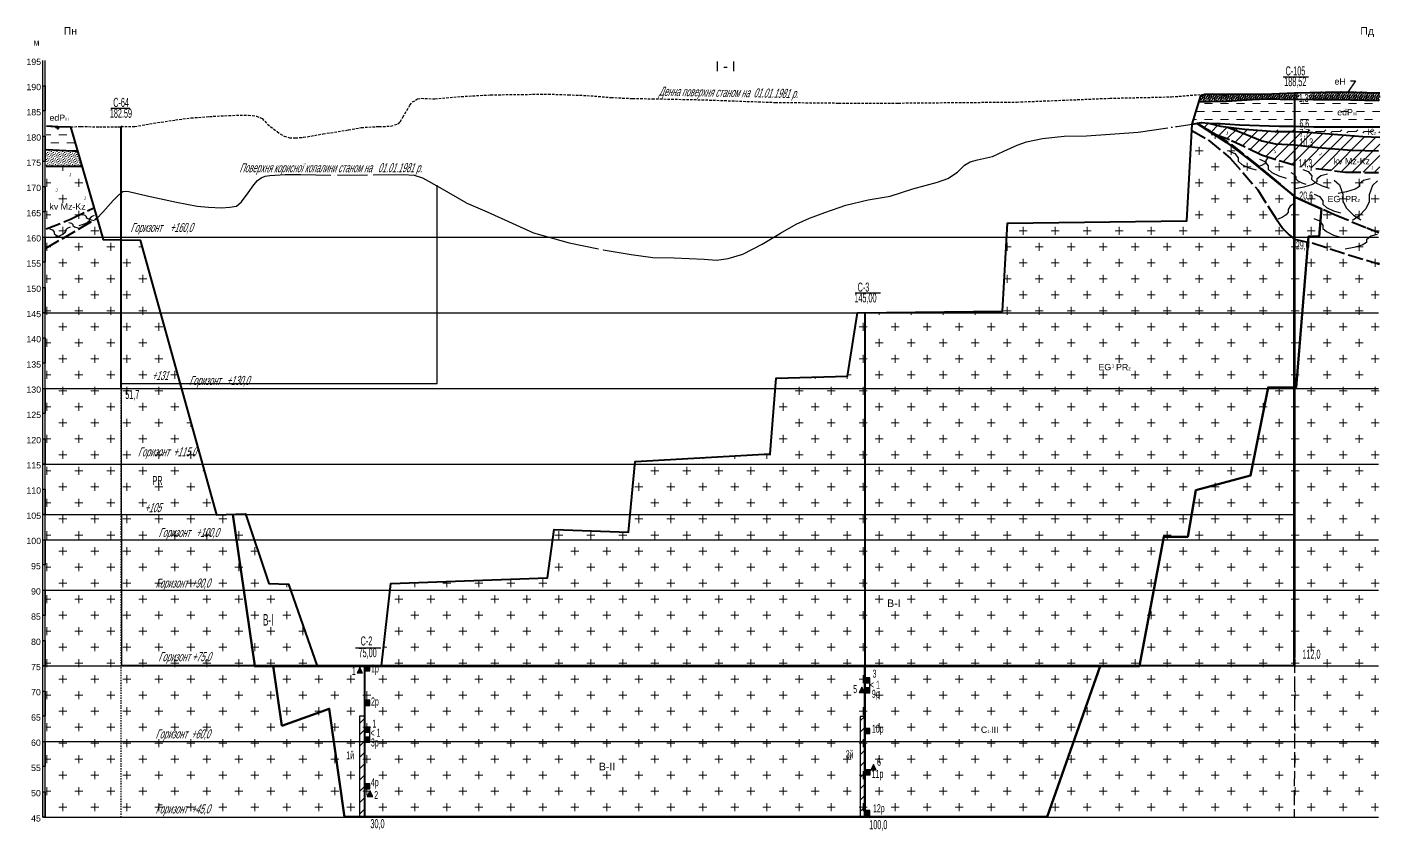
# Model space of a CAD drawing. Header units: millimetres. Extents: x 22962 to 25865, y 7703 to 10550.
# Drawn here: x 22962 to 24035, y 9913 to 10550 of the extents above; entities that cross this region are included whole.
import ezdxf

# ---------------------------------------------------------------- set-up
doc = ezdxf.new("R2010")
doc.units = ezdxf.units.MM
for name, pattern in [('ACAD_ISO02W100', [15, 12, -3]), ('ACAD_ISO04W100', [30, 24, -3, 0, -3]), ('JIS_02_1.0', [2, 1, -1]), ('JIS_02_2.0', [3, 2, -1])]:
    doc.linetypes.add(name, pattern=pattern)
doc.styles.get("Standard").update_dxf_attribs({"font": 'arial.ttf'})

msp = doc.modelspace()

# ---------------------------------------------------------------- hatches: boundary and pattern name
h = msp.add_hatch(color=256)
h.dxf.hatch_style = 1
h.paths.add_polyline_path([(22976.3, 10483.6), (22974.3, 10483.6), (22974.3, 10503.6), (22976.3, 10503.6)])
at = {"lineweight": 20}
h = msp.add_hatch(dxfattribs=at)
h.set_pattern_fill('DASH', color=256, scale=2)
h.set_pattern_definition([(0, (-786.362, -705.462), (6.35, 6.35), [6.35, -6.35])])
h.paths.add_polyline_path([(23886.3, 10473.2), (23893.8, 10474.4), (23899.1, 10473.9), (23908.6, 10473.6), (23924, 10472.5), (23955.5, 10471.5), (23967.6, 10471.6), (23983, 10471), (24035.3, 10471), (24035.3, 10491.8), (24001, 10492.6), (23982.2, 10492.6), (23967.6, 10492.8), (23965, 10492.9), (23959.6, 10492.8), (23952.4, 10493.1), (23945.4, 10493.1), (23933.9, 10492.6), (23925.6, 10492.2), (23913.9, 10491.4), (23901, 10491.2), (23891.8, 10491)])
at = {"lineweight": 40}
h = msp.add_hatch(dxfattribs=at)
h.set_pattern_fill('DOTS', angle=45)
h.paths.add_polyline_path([(23891.8, 10491), (23893.3, 10495.6), (23894.8, 10496.4), (23896.5, 10497), (23902.3, 10497.2), (23922.4, 10497), (23949.7, 10497.2), (23967.6, 10498.1), (24004.4, 10498.9), (24035.4, 10498.1), (24035.4, 10491.8), (24001.1, 10492.6), (23982.3, 10492.6), (23967.6, 10492.8), (23965.1, 10492.9), (23959.6, 10492.8), (23952.5, 10493.1), (23945.5, 10493.1), (23934, 10492.6), (23925.6, 10492.2), (23914, 10491.4), (23901, 10491.2)])
at = {"lineweight": 20}
h = msp.add_hatch(dxfattribs=at)
h.set_pattern_fill('CROSS', scale=2)
h.paths.add_polyline_path([(22976.9, 10439.9), (23005.3, 10439.9), (23022.1, 10381.6), (23051.7, 10381.1), (23112.2, 10163.4), (23135.2, 10164), (23153.6, 10108.8), (23169.2, 10108.2), (23192.1, 10043.4), (23243.1, 10043.6), (23250.4, 10108.9), (23374.7, 10113.3), (23380.1, 10151.7), (23439.1, 10149.6), (23444.5, 10205.6), (23551.4, 10211.8), (23556.3, 10271.6), (23612.9, 10273.2), (23620.9, 10323.4), (23735.8, 10324.8), (23739.9, 10394.7), (23882.2, 10396.4), (23886.4, 10473.2), (23890.2, 10473.8), (23904.7, 10465.3), (23917.7, 10460.3), (23941.4, 10448.8), (23955.5, 10444.3), (23967.6, 10440.8), (23984.5, 10437.9), (24008.1, 10435.2), (24035.4, 10434.7), (24034.3, 9923.6), (22977.1, 9923.6)])
h = msp.add_hatch(dxfattribs=at)
h.set_pattern_fill('DASH', color=256, scale=2)
h.paths.add_polyline_path([(22976.9, 10453), (22976.9, 10471.8), (22986.3, 10471.3), (22996.4, 10471), (23001.9, 10451.9), (22998, 10451.9)])
h = msp.add_hatch(dxfattribs=at)
h.set_pattern_fill('ANSI31', color=32, scale=2)
h.paths.add_polyline_path([(23927.9, 10469.1), (23914.4, 10470.8), (23908.9, 10471.5), (23899.1, 10473.9), (23893.9, 10474.4), (23890.2, 10473.8), (23904.7, 10465.3), (23917.7, 10460.3), (23941.4, 10448.8), (23955.5, 10444.3), (23967.6, 10440.8), (23984.5, 10437.9), (24008.1, 10435.2), (24035.4, 10434.7), (24035.3, 10462.7), (24021.8, 10463.3), (23982.2, 10466.4), (23967.6, 10467.2), (23952.3, 10467.2)])
h = msp.add_hatch(dxfattribs=at)
h.set_pattern_fill('FLEX', color=256)
h.set_pattern_definition([(0, (24010.285, 10467.44), (0, 6.35), [6.35, -6.35]), (45, (24016.6353, 10467.4398), (4e-16, 6.35), [1.5875, -5.80526, 1.5875, -8.98026])])
h.paths.add_polyline_path([(23928, 10469.1), (23914.5, 10470.8), (23908.9, 10471.5), (23899.2, 10473.9), (23908.7, 10473.6), (23924, 10472.5), (23955.5, 10471.5), (23967.6, 10471.6), (23983, 10471), (24035.4, 10471), (24035.4, 10462.7), (24021.9, 10463.3), (23982.2, 10466.4), (23967.6, 10467.2), (23952.3, 10467.2)])
h = msp.add_hatch(color=256)
h.dxf.hatch_style = 1
h.paths.add_polyline_path([(22976.3, 10443.6), (22974.3, 10443.6), (22974.3, 10463.6), (22976.3, 10463.6)])
h = msp.add_hatch(dxfattribs=at)
h.set_pattern_fill('DOTS', color=256, angle=45)
h.paths.add_polyline_path([(22976.9, 10453), (22998, 10451.9), (23001.9, 10451.9), (23005.3, 10439.9), (22976.9, 10439.9)])
h = msp.add_hatch(color=256)
h.dxf.hatch_style = 1
h.paths.add_polyline_path([(22976.3, 10403.6), (22974.3, 10403.6), (22974.3, 10423.6), (22976.3, 10423.6)])
h = msp.add_hatch(color=256)
h.dxf.hatch_style = 1
h.paths.add_polyline_path([(22976.3, 10363.6), (22974.3, 10363.6), (22974.3, 10383.6), (22976.3, 10383.6)])
h = msp.add_hatch(color=256)
h.dxf.hatch_style = 1
h.paths.add_polyline_path([(22976.3, 10323.6), (22974.3, 10323.6), (22974.3, 10343.6), (22976.3, 10343.6)])
h = msp.add_hatch(color=256)
h.dxf.hatch_style = 1
h.paths.add_polyline_path([(22976.3, 10283.6), (22974.3, 10283.6), (22974.3, 10303.6), (22976.3, 10303.6)])
h = msp.add_hatch(color=256)
h.dxf.hatch_style = 1
h.paths.add_polyline_path([(22976.3, 10243.6), (22974.3, 10243.6), (22974.3, 10263.6), (22976.3, 10263.6)])
h = msp.add_hatch(color=256)
h.dxf.hatch_style = 1
h.paths.add_polyline_path([(22976.3, 10203.6), (22974.3, 10203.6), (22974.3, 10223.6), (22976.3, 10223.6)])
h = msp.add_hatch(color=256)
h.dxf.hatch_style = 1
h.paths.add_polyline_path([(22976.3, 10163.6), (22974.3, 10163.6), (22974.3, 10183.6), (22976.3, 10183.6)])
h = msp.add_hatch(color=256)
h.dxf.hatch_style = 1
h.paths.add_polyline_path([(22976.3, 10123.6), (22974.3, 10123.6), (22974.3, 10143.6), (22976.3, 10143.6)])
h = msp.add_hatch(color=256)
h.dxf.hatch_style = 1
h.paths.add_polyline_path([(22976.3, 10083.6), (22974.3, 10083.6), (22974.3, 10103.6), (22976.3, 10103.6)])
h = msp.add_hatch(color=256)
h.dxf.hatch_style = 1
h.paths.add_polyline_path([(22976.3, 10043.6), (22974.3, 10043.6), (22974.3, 10063.6), (22976.3, 10063.6)])
h = msp.add_hatch(color=7)
h.dxf.hatch_style = 1
h.paths.add_polyline_path([(23223.7, 10038), (23228, 10038), (23225.8, 10042.3)])
h = msp.add_hatch(color=7, dxfattribs=at)
h.dxf.hatch_style = 1
h.paths.add_polyline_path([(23229.7, 10039.6), (23233.7, 10039.6), (23233.7, 10043.6), (23229.7, 10043.6)])
h = msp.add_hatch(color=9, dxfattribs=at)
h.dxf.hatch_style = 1
h.paths.add_polyline_path([(23626.7, 10030.1), (23630.7, 10030.1), (23630.7, 10034.1), (23626.7, 10034.1)])
h = msp.add_hatch(color=256)
h.dxf.hatch_style = 1
h.paths.add_polyline_path([(22976.3, 10003.6), (22974.3, 10003.6), (22974.3, 10023.6), (22976.3, 10023.6)])
h = msp.add_hatch(color=7)
h.dxf.hatch_style = 1
h.paths.add_polyline_path([(23622.1, 10022.4), (23626.5, 10022.4), (23624.3, 10026.7)])
h = msp.add_hatch(color=7, dxfattribs=at)
h.dxf.hatch_style = 1
h.paths.add_polyline_path([(23626.7, 10022.1), (23630.7, 10022.1), (23630.7, 10026.1), (23626.7, 10026.1)])
h = msp.add_hatch(color=7, dxfattribs=at)
h.dxf.hatch_style = 1
h.paths.add_polyline_path([(23229.7, 10012.2), (23233.7, 10012.2), (23233.7, 10016.2), (23229.7, 10016.2)])
h = msp.add_hatch(dxfattribs=at)
h.set_pattern_fill('ANSI31', scale=2)
h.paths.add_polyline_path([(23225.7, 9923.6), (23229.7, 9923.6), (23229.7, 10003.6), (23225.7, 10003.6)])
h = msp.add_hatch(color=9, dxfattribs=at)
h.dxf.hatch_style = 1
h.paths.add_polyline_path([(23229.7, 9990.9), (23233.7, 9990.9), (23233.7, 9994.9), (23229.7, 9994.9)])
h = msp.add_hatch(dxfattribs=at)
h.set_pattern_fill('ANSI31', scale=2)
h.paths.add_polyline_path([(23622.9, 9923.5), (23626.9, 9923.5), (23626.9, 10003.5), (23622.9, 10003.5)])
h = msp.add_hatch(color=7, dxfattribs=at)
h.dxf.hatch_style = 1
h.paths.add_polyline_path([(23229.7, 9983.1), (23233.7, 9983.1), (23233.7, 9987.1), (23229.7, 9987.1)])
h = msp.add_hatch(color=7, dxfattribs=at)
h.dxf.hatch_style = 1
h.paths.add_polyline_path([(23626.6, 9989.8), (23630.6, 9989.8), (23630.6, 9993.8), (23626.6, 9993.8)])
h = msp.add_hatch(color=256)
h.dxf.hatch_style = 1
h.paths.add_polyline_path([(22976.3, 9963.6), (22974.3, 9963.6), (22974.3, 9983.6), (22976.3, 9983.6)])
h = msp.add_hatch(color=7)
h.dxf.hatch_style = 1
h.paths.add_polyline_path([(23631.3, 9961), (23635.6, 9961), (23633.4, 9965.2)])
h = msp.add_hatch(color=7, dxfattribs=at)
h.dxf.hatch_style = 1
h.paths.add_polyline_path([(23626.8, 9957.2), (23630.8, 9957.2), (23630.8, 9961.2), (23626.8, 9961.2)])
h = msp.add_hatch(color=256)
h.dxf.hatch_style = 1
h.paths.add_polyline_path([(22976.3, 9923.6), (22974.3, 9923.6), (22974.3, 9943.6), (22976.3, 9943.6)])
h = msp.add_hatch(color=7, dxfattribs=at)
h.dxf.hatch_style = 1
h.paths.add_polyline_path([(23229.7, 9946), (23233.7, 9946), (23233.7, 9950), (23229.7, 9950)])
h = msp.add_hatch(color=7)
h.dxf.hatch_style = 1
h.paths.add_polyline_path([(23231.7, 9940), (23236.1, 9940), (23233.9, 9944.3)])
h = msp.add_hatch(color=7, dxfattribs=at)
h.dxf.hatch_style = 1
h.paths.add_polyline_path([(23626.5, 9924.9), (23630.5, 9924.9), (23630.5, 9928.9), (23626.5, 9928.9)])

# ---------------------------------------------------------------- linework, layer by layer
at = {"color": 7, "linetype": 'Continuous'}
for p, q in [((23958.6, 10510.7), (23978.7, 10510.7)), ((23028.2, 10485.7), (23043.4, 10485.7)), ((23619, 10339.3), (23639.1, 10339.3)), ((23017.6, 10163.6), (23093.8, 10163.6)), ((23222.5, 10057.8), (23242.6, 10057.8))]:
    msp.add_line(p, q, dxfattribs=at)
at = {"color": 7, "linetype": 'Continuous', "lineweight": 40}
for p, q in [((23967.6, 10498.1), (23967.6, 10050)), ((23036.3, 10471.2), (23036.3, 10264.4)), ((23626.6, 10323.1), (23626.6, 9923.1)), ((23229.6, 10043.3), (23229.7, 9923.6))]:
    msp.add_line(p, q, dxfattribs=at)
at = {"color": 1, "linetype": 'Continuous'}
for p, q in [((23037.1, 10471.3), (23037.1, 10471.8)), ((23286.9, 10424.7), (23286.9, 10267.5)), ((23036.7, 10267.6), (23287.2, 10267.6))]:
    msp.add_line(p, q, dxfattribs=at)
at = {"color": 7, "linetype": 'JIS_02_1.0'}
msp.add_line((23036.3, 10264.4), (23036.3, 9924.2), dxfattribs=at)
at = {"color": 5, "linetype": 'Continuous'}
for p, q in [((23036.6, 10163.6), (23966.9, 10163.6)), ((23966.9, 10163.3), (23966.4, 10163.3))]:
    msp.add_line(p, q, dxfattribs=at)
at = {"color": 7, "linetype": 'ACAD_ISO02W100'}
msp.add_line((23967.6, 10050), (23967.4, 9923.3), dxfattribs=at)
at = {"color": 3, "linetype": 'Continuous'}
msp.add_line((23036.8, 10044.1), (23967.1, 10044.1), dxfattribs=at)
at = {"color": 5, "linetype": 'Continuous', "lineweight": 50}
for p, q in [((23142.4, 10043.1), (23844.6, 10043.3)), ((23626.6, 10043.7), (23626.6, 9923.5))]:
    msp.add_line(p, q, dxfattribs=at)
for points in [[(22974.3, 9923.6), (22974.3, 10523.6)], [(22976.3, 9923.6), (22976.3, 10523.6)]]:
    msp.add_lwpolyline(points)
for points in [[(22976.3, 10483.6), (22974.3, 10483.6), (22974.3, 10503.6), (22976.3, 10503.6)], [(22976.3, 10443.6), (22974.3, 10443.6), (22974.3, 10463.6), (22976.3, 10463.6)], [(22976.3, 10403.6), (22974.3, 10403.6), (22974.3, 10423.6), (22976.3, 10423.6)], [(22976.3, 10363.6), (22974.3, 10363.6), (22974.3, 10383.6), (22976.3, 10383.6)], [(22976.3, 10323.6), (22974.3, 10323.6), (22974.3, 10343.6), (22976.3, 10343.6)], [(22976.3, 10283.6), (22974.3, 10283.6), (22974.3, 10303.6), (22976.3, 10303.6)], [(22976.3, 10243.6), (22974.3, 10243.6), (22974.3, 10263.6), (22976.3, 10263.6)], [(22976.3, 10203.6), (22974.3, 10203.6), (22974.3, 10223.6), (22976.3, 10223.6)], [(22976.3, 10163.6), (22974.3, 10163.6), (22974.3, 10183.6), (22976.3, 10183.6)], [(22976.3, 10123.6), (22974.3, 10123.6), (22974.3, 10143.6), (22976.3, 10143.6)], [(22976.3, 10083.6), (22974.3, 10083.6), (22974.3, 10103.6), (22976.3, 10103.6)], [(22976.3, 10043.6), (22974.3, 10043.6), (22974.3, 10063.6), (22976.3, 10063.6)], [(23223.7, 10038), (23228, 10038), (23225.8, 10042.3)], [(22976.3, 10003.6), (22974.3, 10003.6), (22974.3, 10023.6), (22976.3, 10023.6)], [(23622.1, 10022.4), (23626.5, 10022.4), (23624.3, 10026.7)], [(22976.3, 9963.6), (22974.3, 9963.6), (22974.3, 9983.6), (22976.3, 9983.6)], [(23631.3, 9961), (23635.6, 9961), (23633.4, 9965.2)], [(22976.3, 9923.6), (22974.3, 9923.6), (22974.3, 9943.6), (22976.3, 9943.6)], [(23231.7, 9940), (23236.1, 9940), (23233.9, 9944.3)]]:
    msp.add_lwpolyline(points, close=True)
at = {"color": 7, "linetype": 'Continuous'}
for points in [[(24011.9, 10507.4), (24015.9, 10507.4), (24009.8, 10498.6)], [(23910.2, 10496.9), (23915.2, 10496.9), (23910.8, 10496.2), (23913.7, 10495.8), (23911.8, 10495.4), (23912.9, 10495.1), (23912.5, 10494.9)], [(23999.9, 10498.8), (24004.8, 10498.8), (24000.5, 10498.2), (24003.4, 10497.7), (24001.5, 10497.4), (24002.6, 10497), (24002.2, 10496.8)], [(22983.8, 10471), (22988.8, 10471), (22984.4, 10470.4), (22987.4, 10470), (22985.4, 10469.6), (22986.5, 10469.3), (22986.1, 10469.1)], [(23915.9, 10451.7), (23920.2, 10450), (23923, 10446.4), (23923, 10443.8), (23925.8, 10441.2), (23931.4, 10438.5), (23937.1, 10436.8)], [(23947.7, 10446.9), (23946, 10446), (23944.8, 10444.3), (23944.8, 10443), (23943.7, 10441.7), (23941.5, 10440.3), (23939.2, 10439.5)], [(23939.7, 10445.3), (23944, 10443.6), (23946.8, 10440.1), (23946.8, 10437.4), (23949.6, 10434.8), (23955.2, 10432.2), (23960.9, 10430.4)], [(23974.1, 10437.3), (23978.3, 10435.6), (23981.2, 10432.1), (23981.1, 10429.4), (23984, 10426.8), (23989.6, 10424.2), (23995.2, 10422.4)], [(23964.6, 10434.7), (23967, 10433.6), (23968.6, 10431.5), (23968.6, 10429.9), (23970.2, 10428.3), (23973.5, 10426.7), (23976.7, 10425.6)], [(23993.7, 10433.6), (23988.6, 10432.2), (23985.2, 10429.5), (23985.2, 10427.4), (23981.8, 10425.3), (23975, 10423.2), (23968.3, 10421.9)], [(23999, 10428.8), (24003.2, 10425.1), (24006, 10417.7), (24006, 10412.2), (24008.8, 10406.6), (24014.4, 10401.1), (24020.1, 10397.3)], [(24027.5, 10429.9), (24022.4, 10428.5), (24019.1, 10425.7), (24019.1, 10423.7), (24015.7, 10421.6), (24008.9, 10419.5), (24002.1, 10418.1)], [(24033.4, 10428.3), (24029.4, 10424.6), (24026.8, 10417.2), (24026.8, 10411.6), (24024.2, 10406.1), (24019, 10400.5), (24013.7, 10396.8)], [(23983.1, 10417.6), (23987.3, 10415.8), (23990.1, 10412.3), (23990.1, 10409.7), (23992.9, 10407.1), (23998.6, 10404.4), (24004.2, 10402.7)], [(23966.6, 10409.6), (23964.2, 10408.2), (23962.6, 10405.4), (23962.6, 10403.4), (23961, 10401.3), (23957.7, 10399.2), (23954.4, 10397.8)], [(22995.1, 10395.2), (22997, 10394.7), (22998.2, 10393.5), (22998.2, 10392.7), (22999.5, 10391.8), (23002, 10391), (23004.6, 10390.4)], [(23015.2, 10400.6), (23012.7, 10399.6), (23011.1, 10397.7), (23011.1, 10396.3), (23009.5, 10394.9), (23006.3, 10393.5), (23003, 10392.6)], [(23005.7, 10401.6), (23007.6, 10401.1), (23008.8, 10399.9), (23008.8, 10399.1), (23010.1, 10398.2), (23012.6, 10397.4), (23015.2, 10396.8)], [(23983, 10398.4), (23987.3, 10396.6), (23990.1, 10393.1), (23990.1, 10390.5), (23992.9, 10387.9), (23998.5, 10385.2), (24004.2, 10383.5)], [(22977.1, 10383.6), (24034.3, 10383.6)], [(22979.7, 10390.1), (22981.9, 10389.3), (22983.4, 10387.6), (22983.4, 10386.3), (22984.9, 10385.1), (22987.8, 10383.8), (22990.8, 10382.9)], [(22996.1, 10391.5), (22993.7, 10390.5), (22992.1, 10388.7), (22992.1, 10387.2), (22990.4, 10385.8), (22987.2, 10384.4), (22983.9, 10383.5)], [(24033.3, 10385.6), (24028.2, 10384.2), (24024.8, 10381.5), (24024.8, 10379.4), (24021.4, 10377.3), (24014.6, 10375.2), (24007.8, 10373.9)], [(22977.1, 10323.6), (24034.3, 10323.6)], [(22977.1, 10263.6), (24034.3, 10263.6)], [(22977.1, 10203.6), (24034.3, 10203.6)], [(22977.1, 10143.6), (24034.3, 10143.6)], [(22977.1, 10103.6), (24034.3, 10103.6)], [(22977.1, 10043.6), (24034.3, 10043.6)], [(23192.1, 10043.6), (23243.1, 10043.6)], [(22977.1, 9983.6), (24034.3, 9983.6)], [(22977.1, 9923.6), (24034.3, 9923.6)]]:
    msp.add_lwpolyline(points, dxfattribs=at)
at = {"linetype": 'JIS_02_2.0', "lineweight": 25}
msp.add_lwpolyline([(22996.4, 10471), (23004.7, 10471.4), (23019.3, 10470.9), (23033.8, 10470.9), (23036.3, 10471.2), (23047.3, 10471.2), (23062.4, 10473.9), (23079.6, 10476.5), (23092, 10478.1), (23106.6, 10479.2), (23121.9, 10480), (23130.9, 10480.3), (23137.5, 10480.3), (23140.7, 10480), (23143.9, 10479.5), (23148.4, 10477.6), (23152.6, 10473.1), (23160.3, 10467.2), (23165.8, 10463.5), (23170, 10462.4), (23174.8, 10462.2), (23181.2, 10462.7), (23196.8, 10465.4), (23216.9, 10468.6), (23227, 10470.5), (23241.2, 10471.3), (23250.5, 10471.5), (23253.7, 10472.6), (23256.1, 10473.4), (23257.9, 10475), (23260, 10478.8), (23263.2, 10484.1), (23265.6, 10488.1), (23267.7, 10490.8), (23270.1, 10492.1), (23271.7, 10493.2), (23274.6, 10493.7), (23285.5, 10493.2), (23306.4, 10495.1), (23329.7, 10496.4), (23354, 10496.7), (23375.4, 10497), (23391.3, 10496.4), (23406.1, 10495.9), (23425.2, 10494.3), (23442.4, 10493.5), (23458, 10493.3), (23497.1, 10492.5), (23555.6, 10490.4), (23605.9, 10489.9), (23653.2, 10489.9), (23747.2, 10490.7), (23783.2, 10492.1), (23821, 10493.7), (23869.9, 10494.8), (23896.5, 10497)], dxfattribs=at)
at = {"linetype": 'Continuous', "lineweight": 40}
for points in [[(23243.1, 10043.6), (23250.4, 10108.9), (23374.7, 10113.3), (23380.1, 10151.7), (23439.1, 10149.6), (23444.5, 10205.6), (23551.4, 10211.8), (23556.3, 10271.6), (23612.9, 10273.2), (23620.9, 10323.4), (23735.8, 10324.8), (23739.9, 10394.7), (23882.2, 10396.4), (23886.4, 10473.2), (23893.3, 10495.6), (23894.9, 10496.4), (23896.5, 10497), (23902.3, 10497.2), (23922.4, 10497), (23949.7, 10497.2), (23967.6, 10498.1), (24004.4, 10498.9), (24035.4, 10498.1)], [(22996.4, 10471), (23022.1, 10381.6), (23051.7, 10381.1), (23112.2, 10163.4), (23135.2, 10164), (23153.6, 10108.8), (23169.2, 10108.2), (23192.1, 10043.4)]]:
    msp.add_lwpolyline(points, dxfattribs=at)
at = {"color": 7, "linetype": 'Continuous', "lineweight": 40}
for points in [[(23891.8, 10490.9), (23901, 10491.2), (23914, 10491.4), (23925.6, 10492.2), (23934, 10492.6), (23945.5, 10493.1), (23952.5, 10493.1), (23959.6, 10492.8), (23965.1, 10492.9), (23982.3, 10492.6), (24001.1, 10492.6), (24034.4, 10491.8)], [(22977.3, 10471.8), (22986.3, 10471.3), (22996.4, 10471)], [(23886.4, 10473.2), (23893.9, 10474.4), (23899.2, 10473.9), (23908.7, 10473.6), (23924, 10472.5), (23955.5, 10471.5), (23967.6, 10471.6), (23967.6, 10471.6), (23983, 10471), (24035.3, 10471)], [(23899.2, 10473.9), (23908.9, 10471.5), (23928, 10469.1), (23952.3, 10467.2), (23967.6, 10467.2), (23982.2, 10466.4), (24021.9, 10463.3), (24035.3, 10462.7)], [(23914.5, 10470.8), (23928.2, 10465.6), (23941.7, 10460), (23952.6, 10457.6), (23967.6, 10456.8), (23986.2, 10454.7), (24012.9, 10452.6), (24034.3, 10452)], [(22977.1, 10453), (22998, 10451.9), (23001.5, 10451.9)], [(22977.1, 10439.9), (23005.2, 10439.9)]]:
    msp.add_lwpolyline(points, dxfattribs=at)
at = {"linetype": 'ACAD_ISO04W100', "lineweight": 25}
msp.add_lwpolyline([(23017.3, 10398.3), (23022, 10403.4), (23030.2, 10412.5), (23033.4, 10415.9), (23036.6, 10418.6), (23037.9, 10419.7), (23039.8, 10419.9), (23042.7, 10419.7), (23057, 10416.2), (23080.5, 10411.4), (23096.9, 10408), (23105.9, 10407.2), (23116, 10406.9), (23122.6, 10407.2), (23127.9, 10408.2), (23132.1, 10411.5), (23137.2, 10418.7), (23141.9, 10425.1), (23144.6, 10428.5), (23147.5, 10430.7), (23150.7, 10432), (23154.6, 10432.5), (23166.6, 10433.1), (23179, 10433.1), (23208.1, 10432.6), (23236.4, 10432.9), (23260.2, 10433.1), (23268.9, 10432.6), (23275.6, 10430.7), (23289.3, 10423), (23310.4, 10410.7), (23326.8, 10403.5), (23346.7, 10394.5), (23363.8, 10387), (23370.2, 10385.2), (23391.9, 10379), (23419.1, 10373.4), (23441.1, 10369.7), (23458.3, 10367.3), (23475.2, 10367.1), (23499, 10366), (23508.8, 10365.2), (23518.3, 10366.6), (23529.7, 10370), (23545.1, 10378), (23559.6, 10386.6), (23572.1, 10393.8), (23582.7, 10398.6), (23594.8, 10403.1), (23611.5, 10408.8), (23629.3, 10413), (23646.7, 10416), (23664.7, 10421.9), (23684.3, 10427.2), (23692.5, 10430.1), (23700.2, 10435), (23705.8, 10440.6), (23710.3, 10443.2), (23716.1, 10444.8), (23728, 10447.5), (23737, 10451.8), (23747.6, 10456.6), (23755, 10459), (23767.7, 10461.9), (23784.7, 10463.5), (23802.4, 10463.8), (23821.2, 10465.2), (23843.4, 10466.8), (23874.1, 10471.3), (23886.4, 10473.2)], dxfattribs=at)
at = {"color": 7, "linetype": 'ACAD_ISO02W100', "lineweight": 40}
for points in [[(23886.2, 10468), (23899.4, 10460.5), (23916.6, 10446.1), (23938.5, 10421), (23953, 10398.1), (23958.3, 10390.4), (23963.3, 10385.3), (23967.6, 10382), (23981.5, 10378.9), (24010.3, 10369.6), (24034.9, 10362.1)], [(23890.2, 10473.8), (23904.7, 10465.3), (23917.7, 10460.3), (23941.4, 10448.8), (23955.5, 10444.3), (23967.6, 10440.8)], [(23904.7, 10465.3), (23917.9, 10456.8), (23947, 10433.3), (23959.1, 10423.2), (23967.6, 10415.6), (23976.8, 10411.5), (23999.3, 10401.6), (24024.9, 10390.9), (24034.4, 10387.2)], [(23984.5, 10437.9), (24008.1, 10435.2), (24034.3, 10434.7)], [(22977, 10390), (22996.4, 10397.8), (23014.9, 10406.9)], [(22976.7, 10374.8), (23017.3, 10398.3)]]:
    msp.add_lwpolyline(points, dxfattribs=at)
at = {"color": 5, "linetype": 'Continuous', "lineweight": 50}
for points in [[(23966.4, 10416.8), (23933.8, 10443.6), (23921.7, 10452.9), (23914, 10458.5), (23890.2, 10473.9)], [(23989.2, 10405.8), (23968, 10415.3)], [(23989.1, 10405.9), (23987.1, 10384), (23978.6, 10384), (23968.8, 10264.4), (23946.6, 10264.4), (23932.7, 10194.5), (23889.3, 10182.8), (23882.9, 10145.9), (23863.8, 10145.9), (23844.6, 10043.5)], [(23125.1, 10163.7), (23142.5, 10043.6), (23157.2, 10043.6), (23164, 9996.1), (23201.6, 10009.5), (23213.6, 9923.6)], [(23213.4, 9923.8), (23628.5, 9923.8)]]:
    msp.add_lwpolyline(points, dxfattribs=at)
at = {"color": 5, "linetype": 'Continuous'}
for points in [[(23967.1, 10163.3), (23967.1, 10416.3)], [(23036.7, 10163.7), (23036.7, 10267.5)]]:
    msp.add_lwpolyline(points, dxfattribs=at)
at = {"color": 4}
for points in [[(22974.3, 10383.6), (23243.7, 10383.6)], [(22974.3, 10323.6), (23243.7, 10323.6)], [(22974.3, 10263.6), (23243.7, 10263.6)], [(22974.3, 10203.6), (23243.7, 10203.6)], [(22974.3, 10163.6), (23243.7, 10163.6)], [(22974.3, 10143.6), (23243.7, 10143.6)], [(22974.3, 10103.6), (23243.7, 10103.6)], [(22974.3, 10043.6), (23243.7, 10043.6)], [(22974.3, 9983.6), (23243.7, 9983.6)], [(22974.3, 9923.6), (23244.1, 9923.6)]]:
    msp.add_lwpolyline(points, dxfattribs=at)
at = {"color": 3, "linetype": 'Continuous'}
for points in [[(23036.9, 10043.8), (23036.9, 10163.5)], [(23967.1, 10044.3), (23967.1, 10163.3)]]:
    msp.add_lwpolyline(points, dxfattribs=at)
at = {"color": 7, "linetype": 'Continuous'}
for points in [[(23229.7, 10039.6), (23233.7, 10039.6), (23233.7, 10043.6), (23229.7, 10043.6)], [(23626.7, 10030.1), (23630.7, 10030.1), (23630.7, 10034.1), (23626.7, 10034.1)], [(23626.7, 10026.1), (23630.7, 10026.1), (23630.7, 10030.1), (23626.7, 10030.1)], [(23626.7, 10022.1), (23630.7, 10022.1), (23630.7, 10026.1), (23626.7, 10026.1)], [(23229.7, 10012.2), (23233.7, 10012.2), (23233.7, 10016.2), (23229.7, 10016.2)], [(23225.7, 9923.6), (23229.7, 9923.6), (23229.7, 10003.6), (23225.7, 10003.6)], [(23229.7, 9990.9), (23233.7, 9990.9), (23233.7, 9994.9), (23229.7, 9994.9)], [(23622.9, 9923.5), (23626.9, 9923.5), (23626.9, 10003.5), (23622.9, 10003.5)], [(23229.7, 9987), (23233.7, 9987), (23233.7, 9991), (23229.7, 9991)], [(23229.7, 9983.1), (23233.7, 9983.1), (23233.7, 9987.1), (23229.7, 9987.1)], [(23626.6, 9989.8), (23630.6, 9989.8), (23630.6, 9993.8), (23626.6, 9993.8)], [(23626.8, 9957.2), (23630.8, 9957.2), (23630.8, 9961.2), (23626.8, 9961.2)], [(23229.7, 9946), (23233.7, 9946), (23233.7, 9950), (23229.7, 9950)], [(23626.5, 9924.9), (23630.5, 9924.9), (23630.5, 9928.9), (23626.5, 9928.9)]]:
    msp.add_lwpolyline(points, close=True, dxfattribs=at)
at = {"color": 3, "linetype": 'Continuous', "lineweight": 50}
for points in [[(23844.6, 10043.5), (23844.6, 10043.5), (23813.3, 10043.4), (23771.3, 9923.9)], [(23627.9, 9923.8), (23770.6, 9923.8)]]:
    msp.add_lwpolyline(points, dxfattribs=at)

# ---------------------------------------------------------------- texts
at = {"color": 7, "width": 0.5}
for s, height, p in [('188,52', 7.2, (23959.4, 10503.3)), ('C-105', 7.2, (23960.5, 10511.8)), ('C-64', 7.2, (23030.2, 10486.8)), ('C-64', 7.2, (23030.2, 10486.8)), ('1,3', 6.4, (23971, 10490.7)), ('182.59', 7.2, (23027.5, 10478.2)), ('182.59', 7.2, (23027.5, 10478.2)), ('6,6', 6.4, (23971.5, 10470.4)), ('7,7', 6.4, (23971.5, 10463)), ('10,3', 6.4, (23971.5, 10455.5)), ('14,3', 6.4, (23970.9, 10439)), ('20,6', 6.4, (23971.4, 10413.3)), ('29,0', 6.4, (23968.7, 10373.9)), ('145,00', 7.2, (23618.3, 10331.8)), ('C-3', 7.2, (23620.9, 10340.3)), ('51,7', 7.2, (23039.7, 10255.2)), ('PR', 7.14, (23061.4, 10186.9)), ('B-I', 9.13, (23149.1, 10075.5)), ('C-2', 7.2, (23226.5, 10059.7)), ('75,00', 7.2, (23224.9, 10050.4)), ('112,0', 7.2, (23973.8, 10049.2)), ('1', 6.35, (23219.6, 10036.4)), ('1p', 6.35, (23234.8, 10038.3)), ('3', 6.35, (23632.8, 10034.2)), ('5', 6.35, (23617.4, 10021.9)), ('< 1', 6.35, (23630.8, 10025.4)), ('2p', 6.35, (23234.8, 10012.1)), ('9p', 6.35, (23632.2, 10018.2)), ('1', 6.35, (23235.8, 9994.5)), ('10p', 6.35, (23632.2, 9990.5)), ('< 1', 6.35, (23234.4, 9987.3)), ('3p', 6.35, (23234.7, 9979.6)), ('1й', 6.35, (23215.1, 9969.4)), ('3й', 6.35, (23611.5, 9970.2)), ('6', 6.35, (23636.3, 9964.3)), ('4p', 6.35, (23234.7, 9948.1)), ('11p', 6.35, (23632.1, 9954.7)), ('2', 6.35, (23237.3, 9938)), ('12p', 6.35, (23633.1, 9927.5)), ('30,0', 7.2, (23234.3, 9914.8)), ('100,0', 7.2, (23630.1, 9914))]:
    msp.add_text(s, height=height, dxfattribs=at).set_placement(p)
at = {"color": 7, "oblique": 20, "width": 0.52381}
msp.add_text('Денна поверхня станом на  01.01.1981 р.', height=7.204, rotation=359, dxfattribs=at).set_placement((23463.1, 10495.7))
at = {"color": 7, "oblique": 20}
for s, height, width, p in [('Поверхня корисної копалини станом на   01.01.1981 р.', 7.204, 0.546296, (23130.3, 10435)), ('Горизонт    +160,0', 7.204, 0.558824, (23043.8, 10387.6)), ('+131', 7.2, 0.5, (23060.8, 10270.2)), ('Горизонт   +130,0', 7.204, 0.558824, (23090.4, 10266.3)), ('Горизонт  +115,0', 7.204, 0.558824, (23049.7, 10209.7)), ('+105', 7.2, 0.5, (23055, 10165.4)), ('Горизонт   +100,0', 7.204, 0.558824, (23066.1, 10145.7)), ('Горизонт  +90,0', 7.204, 0.5625, (23063.8, 10105.6)), ('Горизонт +75,0', 7.204, 0.5625, (23066, 10047.2)), ('Горизонт  +60,0', 7.204, 0.5625, (23063.7, 9986)), ('Горизонт  +45,0', 7.204, 0.5625, (23063.7, 9926.5))]:
    msp.add_text(s, height=height, dxfattribs=dict(at, width=width)).set_placement(p)
at = {"attachment_point": 1}
for s, width, insert, char_height in [('Пн', 11.476, (22990.9, 10550.1), 6), ('Пд', 11.476, (24019.8, 10550.1), 6), ('м', 5.842, (22966.9, 10540.5), 5), ('195', 6.882, (22961.3, 10525.1), 5), ('І - І', 37.474, (23508, 10523.1), 8), ('190', 6.882, (22961.3, 10505.1), 5), ('185', 6.882, (22961.3, 10485.1), 5), ('J', 3.832, (23913.2, 10467.2), 2.5), ('180', 6.882, (22961.3, 10465.1), 5), ('175', 6.882, (22961.3, 10445.1), 5), ('J', 3.832, (24028.4, 10439.8), 2.5), ('170', 6.882, (22961.3, 10425.1), 5), ('J', 3.832, (22995.2, 10434.3), 2.5), ('J', 3.832, (22984.4, 10422.2), 2.5), ('J', 3.832, (23006.9, 10415.8), 2.5), ('165', 6.882, (22961.3, 10405.1), 5), ('160', 6.882, (22961.3, 10385.1), 5), ('155', 6.882, (22961.3, 10365.1), 5), ('150', 6.882, (22961.3, 10345.1), 5), ('145', 6.882, (22961.3, 10325.1), 5), ('140', 6.882, (22961.3, 10305.1), 5), ('135', 6.882, (22961.3, 10285.1), 5), ('130', 6.882, (22961.3, 10265.1), 5), ('125', 6.882, (22961.3, 10245.1), 5), ('120', 6.882, (22961.3, 10225.1), 5), ('115', 6.882, (22961.3, 10205.1), 5), ('110', 6.882, (22961.3, 10185.1), 5), ('105', 6.882, (22961.3, 10165.1), 5), ('100', 6.882, (22961.3, 10145.1), 5), ('95', 6.882, (22965, 10125.1), 5), ('90', 6.882, (22965, 10105.1), 5), ('{\\H2x;В-І}', 15.593, (23644.3, 10096.2), 3), ('85', 6.882, (22965, 10085.1), 5), ('80', 6.882, (22965, 10065.1), 5), ('75', 6.882, (22965, 10045.1), 5), ('70', 6.882, (22965, 10025.1), 5), ('65', 6.882, (22965, 10005.1), 5), ('{\\H2x;С}1-{\\H2x;ІІІ}', 15.593, (23718.7, 9995.4), 2.5), ('60', 6.882, (22965, 9985.1), 5), ('55', 6.882, (22965, 9965.1), 5), ('{\\H2x;В-ІІ}', 15.593, (23415.6, 9966.7), 3), ('50', 6.882, (22965, 9945.1), 5), ('45', 6.882, (22965, 9925.1), 5)]:
    msp.add_mtext_dynamic_manual_height_columns(s, width=width, gutter_width=12.5, heights=[0], dxfattribs=dict(at, insert=insert, char_height=char_height))
at = {"lineweight": 20, "char_height": 2.5, "attachment_point": 1}
for s, width, insert in [('{\\H2x;eН}', 12.413, (23999.3, 10509.5)), ('{\\H2x;edP}III', 12.413, (22979.6, 10480.8)), ('{\\H2x;edP}III', 12.413, (24001.5, 10485.1)), ('{\\H2x;K}2', 12.413, (24025.5, 10469.5)), ('{\\H2x;kv Mz-Kz}', 37.545, (23998.7, 10446.3)), ('{\\H2x;EG  PR}2', 37.545, (23993.8, 10416.3)), ('1', 11.487, (24004.4, 10416)), ('{\\H2x;kv Mz-Kz}', 37.545, (22979.6, 10410.3)), ('{\\H2x;EG  PR}2', 37.545, (23812, 10283)), ('1', 11.487, (23822.6, 10282.8))]:
    msp.add_mtext_dynamic_manual_height_columns(s, width=width, gutter_width=12.5, heights=[0], dxfattribs=dict(at, insert=insert))
at = {"char_height": 2.5, "attachment_point": 1}
for insert, rotation in [((23950.5, 10452), 30.2123), ((23988.3, 10451), 317.6533)]:
    msp.add_mtext_dynamic_manual_height_columns('J', width=3.832, gutter_width=12.5, heights=[0], dxfattribs=dict(at, insert=insert, rotation=rotation))

doc.saveas('drawing.dxf')
